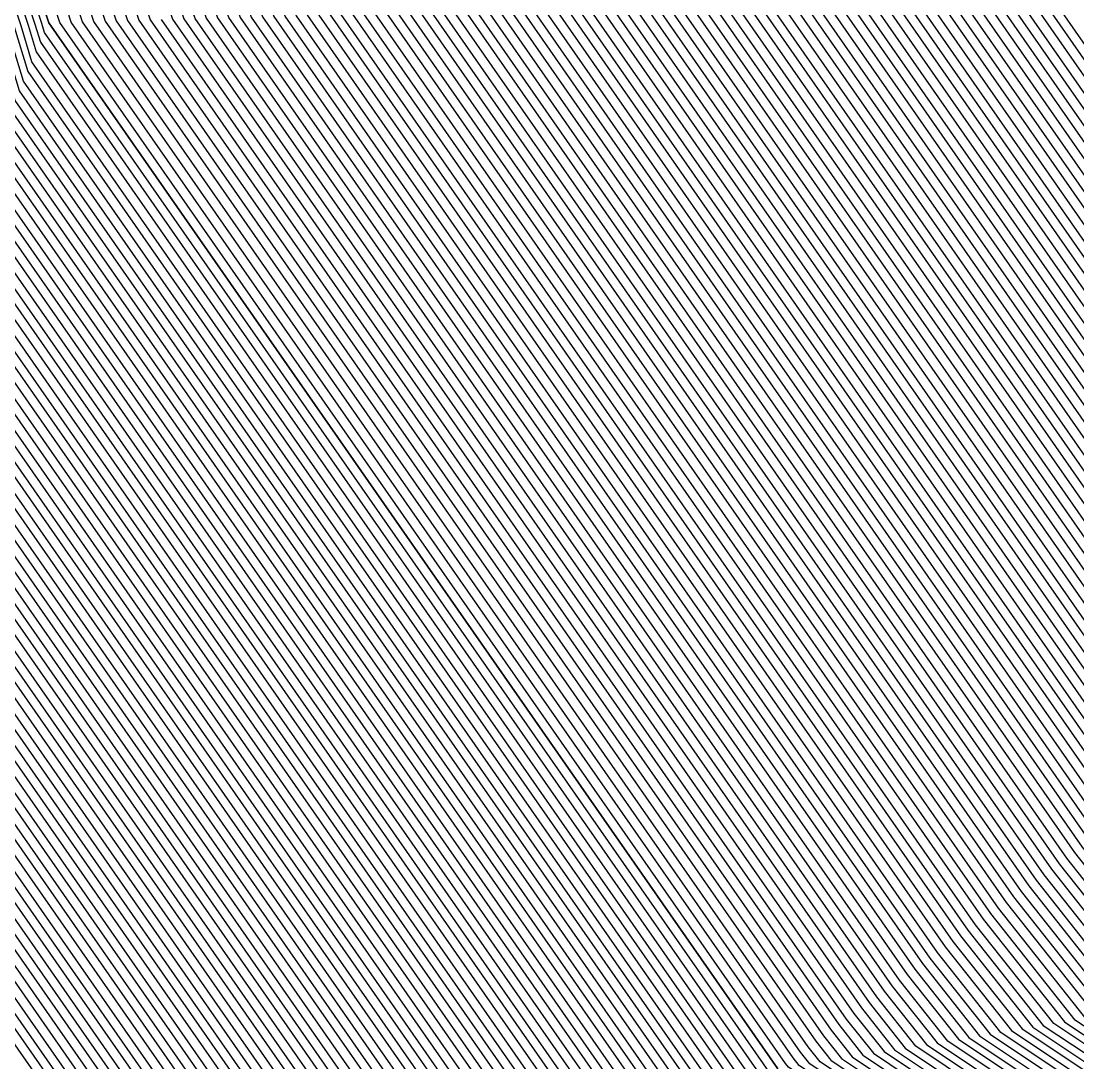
# Model space of a CAD drawing. Extents: x 7084 to 11035, y 13750 to 16729.
# Drawn here: x 8715.3 to 8791.9, y 14818.9 to 14894.4 of the extents above; entities that cross this region are included whole.
import ezdxf

# ---------------------------------------------------------------- set-up
doc = ezdxf.new("R2010")
doc.units = 0
doc.layers.add('Default', color=7, linetype='Continuous')

msp = doc.modelspace()

# ---------------------------------------------------------------- linework, layer by layer
at = {"layer": 'Default'}
for points in [[(9649.216, 15351.313), (9538.354, 15451.088), (9281.157, 15428.916), (9276.493, 15431.811), (9083.594, 15414.073), (9080.699, 15414.073), (8936.58, 15402.987), (8934.007, 15401.7), (8796.998, 15316.07), (8794.103, 15313.255), (8780.341, 15274.721), (8771.472, 15248.114), (8758.168, 15177.163), (8749.299, 15150.557), (8748.254, 15146.777), (8719.43, 15086.912), (8695.041, 15031.482), (8695.041, 14980.486), (8697.292, 14976.545), (8696.408, 14974.293), (8723.014, 14894.473), (8774.011, 14821.305), (8775.538, 14819.375)], [(9546.201, 15317.538), (9569.361, 15198.428), (9518.078, 15085.936), (9532.875, 15020.315), (9496.48, 14945.872), (9463.394, 14904.514), (9400.531, 14853.231), (9317.816, 14831.725), (9303.662, 14815.642), (9263.959, 14817.296), (9201.096, 14843.765), (9184.369, 14858.561), (9119.851, 14860.216), (9072.887, 14840.272), (8995.135, 14795.606), (8968.758, 14777.593), (8892.661, 14772.63), (8813.254, 14825.567), (8801.031, 14841.007), (8762.982, 14895.599), (8743.13, 14955.154), (8750.207, 14973.168)], [(8767.06, 14895.714), (8803.788, 14843.018), (8817.103, 14826.199), (8893.752, 14775.1), (8967.207, 14779.89), (8995.939, 14799.512), (9070.992, 14842.627), (9122.149, 14864.351), (9184.426, 14862.755), (9202.646, 14846.637), (9263.327, 14821.087), (9301.652, 14819.49), (9317.069, 14837.01), (9396.912, 14857.769), (9457.592, 14907.271), (9489.53, 14947.193), (9524.66, 15019.051), (9508.543, 15090.531), (9558.045, 15199.117), (9535.689, 15314.091)], [(8778.479, 14896.036), (8811.508, 14848.647), (8827.879, 14827.968), (8896.808, 14782.016), (8962.865, 14786.324), (8998.191, 14810.449), (9065.684, 14849.222), (9128.582, 14875.932), (9184.587, 14874.496), (9206.989, 14854.678), (9261.558, 14831.702), (9296.022, 14830.266), (9314.978, 14851.806), (9386.779, 14870.475), (9441.348, 14914.991), (9470.069, 14950.892), (9501.661, 15015.513), (9481.844, 15103.398), (9526.361, 15201.047), (9506.256, 15304.441)], [(8878.927, 14744.277), (8770.216, 14816.751), (8768.181, 14816.751), (8716.09, 14891.49), (8715.303, 14894.083), (8688.125, 14975.616), (8687.961, 14976.437), (8687.961, 15028.528), (8687.731, 15030.694), (8712.644, 15087.314), (8712.775, 15088.955), (8742.218, 15150.105), (8751.277, 15177.283), (8764.866, 15249.757)], [(8766.359, 15250.102), (8752.672, 15177.103), (8743.547, 15149.728), (8713.891, 15088.135), (8713.825, 15087.314), (8688.732, 15030.284), (8688.847, 15029.2), (8688.847, 14976.732), (8688.929, 14976.322), (8716.304, 14894.198), (8716.698, 14892.901), (8769.166, 14817.621), (8770.183, 14817.621), (8879.682, 14744.621)], [(8880.06, 14744.794), (8770.167, 14818.056), (8769.658, 14818.056), (8717.001, 14893.607), (8716.804, 14894.255), (8689.331, 14976.675), (8689.29, 14976.88), (8689.29, 15029.537), (8689.233, 15030.078), (8714.416, 15087.314), (8714.449, 15087.725), (8744.212, 15149.539), (8753.37, 15177.012), (8767.106, 15250.274)], [(8880.655, 14745.46), (8770.92, 14818.617), (8770.702, 14818.893), (8718.12, 14894.336), (8690.687, 14976.637), (8690.813, 14976.959), (8690.491, 14977.522), (8690.491, 15030.103), (8715.639, 15087.257), (8745.359, 15148.983), (8745.508, 15149.523), (8754.653, 15176.957), (8768.37, 15250.113)], [(8761.132, 15248.896), (8747.79, 15177.735), (8738.894, 15151.049), (8709.985, 15091.007), (8709.69, 15087.314), (8685.228, 15031.72), (8685.745, 15026.845), (8685.745, 14975.698), (8686.114, 14973.852), (8712.8, 14893.796), (8714.572, 14887.961), (8765.719, 14814.576), (8770.298, 14814.576), (8877.04, 14743.415)], [(8877.417, 14743.588), (8770.282, 14815.011), (8766.212, 14815.011), (8714.876, 14888.667), (8713.3, 14893.853), (8686.516, 14974.205), (8686.188, 14975.846), (8686.188, 15027.182), (8685.729, 15031.514), (8710.281, 15087.314), (8710.543, 15090.597), (8739.559, 15150.86), (8748.487, 15177.644), (8761.879, 15249.068)], [(8877.795, 14743.76), (8770.265, 14815.446), (8766.704, 14815.446), (8715.179, 14889.373), (8713.801, 14893.911), (8686.918, 14974.558), (8686.631, 14975.994), (8686.631, 15027.518), (8686.229, 15031.309), (8710.871, 15087.314), (8711.101, 15090.186), (8740.224, 15150.672), (8749.185, 15177.554), (8762.626, 15249.24)], [(8878.172, 14743.932), (8770.249, 14815.881), (8767.196, 14815.881), (8715.483, 14890.078), (8714.301, 14893.968), (8687.321, 14974.91), (8687.074, 14976.141), (8687.074, 15027.855), (8686.73, 15031.104), (8711.462, 15087.314), (8711.659, 15089.776), (8740.888, 15150.483), (8749.882, 15177.464), (8763.372, 15249.413)], [(8764.119, 15249.585), (8750.58, 15177.374), (8741.553, 15150.294), (8712.217, 15089.366), (8712.053, 15087.314), (8687.23, 15030.899), (8687.518, 15028.191), (8687.518, 14976.289), (8687.723, 14975.263), (8714.802, 14894.025), (8715.787, 14890.784), (8767.689, 14816.316), (8770.233, 14816.316), (8878.55, 14744.104), (8881.668, 14744.022), (8985.472, 14750.792), (8989.616, 14750.095), (9095.677, 14811.023), (9183.684, 14808.767), (9269.436, 14772.661), (9323.594, 14770.404)], [(8881.092, 14746.448), (8772.46, 14818.87), (8771.805, 14819.697), (8719.752, 14894.382), (8692.594, 14975.856), (8692.973, 14976.821), (8692.008, 14978.51), (8692.008, 15030.563), (8716.903, 15087.142), (8746.324, 15148.248), (8746.772, 15149.867), (8755.825, 15177.026), (8769.404, 15249.447)], [(8881.31, 14746.942), (8773.229, 14818.996), (8772.356, 14820.099), (8720.567, 14894.405), (8693.547, 14975.465), (8694.053, 14976.752), (8692.766, 14979.004), (8692.766, 15030.792), (8717.535, 15087.085), (8746.806, 15147.88), (8747.404, 15150.04), (8756.411, 15177.06), (8769.921, 15249.114)], [(8758.145, 15248.206), (8745, 15178.096), (8736.236, 15151.804), (8707.753, 15092.648), (8707.326, 15087.314), (8683.226, 15032.54), (8683.973, 15025.5), (8683.973, 14975.107), (8684.506, 14972.441), (8710.798, 14893.566), (8713.358, 14885.138), (8763.75, 14812.837), (8770.364, 14812.837), (8875.53, 14742.726), (8883.637, 14742.513), (8984.422, 14749.086), (8995.196, 14747.272), (9098.171, 14806.428), (9183.619, 14804.237), (9266.875, 14769.182), (9319.458, 14766.991)], [(8875.907, 14742.898), (8770.347, 14813.272), (8764.242, 14813.272), (8713.661, 14885.844), (8711.298, 14893.623), (8684.908, 14972.793), (8684.416, 14975.255), (8684.416, 15025.836), (8683.726, 15032.335), (8707.917, 15087.314), (8708.311, 15092.238), (8736.9, 15151.615), (8745.697, 15178.005), (8758.892, 15248.379)], [(8759.639, 15248.551), (8746.395, 15177.915), (8737.565, 15151.427), (8708.869, 15091.828), (8708.508, 15087.314), (8684.227, 15032.13), (8684.859, 15026.172), (8684.859, 14975.403), (8685.31, 14973.146), (8711.799, 14893.681), (8713.965, 14886.55), (8764.735, 14813.707), (8770.331, 14813.707), (8876.285, 14743.071)], [(8760.385, 15248.723), (8747.092, 15177.825), (8738.23, 15151.238), (8709.427, 15091.417), (8709.099, 15087.314), (8684.728, 15031.925), (8685.302, 15026.509), (8685.302, 14975.551), (8685.712, 14973.499), (8712.299, 14893.738), (8714.269, 14887.256), (8765.227, 14814.141), (8770.315, 14814.141), (8876.662, 14743.243), (8882.899, 14743.079)], [(8770.438, 15248.781), (8756.996, 15177.095), (8748.036, 15150.212), (8747.289, 15147.512), (8718.166, 15087.027), (8693.524, 15031.022), (8693.524, 14979.498), (8695.133, 14976.683), (8694.501, 14975.075), (8721.383, 14894.427), (8772.908, 14820.501), (8773.999, 14819.122), (8881.528, 14747.436), (8984.578, 14754.157), (8986.933, 14755.765), (9092.222, 14816.25), (9096.415, 14818.031), (9183.783, 14815.791), (9185.276, 14814.47), (9270.404, 14778.627), (9324.169, 14776.386), (9325.432, 14777.822)], [(8770.955, 15248.448), (8757.582, 15177.129), (8748.668, 15150.384), (8747.771, 15147.145), (8718.798, 15086.97), (8694.282, 15031.252), (8694.282, 14979.992), (8696.212, 14976.614), (8695.454, 14974.684), (8722.199, 14894.45), (8773.459, 14820.903), (8774.769, 14819.249), (8881.747, 14747.93), (8984.267, 14754.616), (8987.094, 14756.546)], [(8874.02, 14742.037), (8770.429, 14811.097), (8761.781, 14811.097), (8712.143, 14882.316), (8708.795, 14893.336), (8682.898, 14971.029), (8682.2, 14974.517), (8682.2, 15024.154), (8681.224, 15033.361), (8704.963, 15087.314), (8705.521, 15094.289), (8733.577, 15152.559), (8742.21, 15178.457), (8755.158, 15247.517)], [(8874.398, 14742.209), (8770.413, 14811.532), (8762.273, 14811.532), (8712.447, 14883.021), (8709.296, 14893.394), (8683.3, 14971.382), (8682.643, 14974.664), (8682.643, 15024.49), (8681.724, 15033.156), (8705.554, 15087.314), (8706.079, 15093.879), (8734.242, 15152.37), (8742.907, 15178.366), (8755.905, 15247.689)], [(8874.775, 14742.381), (8770.397, 14811.967), (8762.765, 14811.967), (8712.751, 14883.727), (8709.796, 14893.451), (8683.702, 14971.735), (8683.086, 14974.812), (8683.086, 15024.827), (8682.225, 15032.95), (8706.145, 15087.314), (8706.637, 15093.469), (8734.906, 15152.182), (8743.605, 15178.276), (8756.652, 15247.862)], [(8757.399, 15248.034), (8744.302, 15178.186), (8735.571, 15151.993), (8707.195, 15093.058), (8706.736, 15087.314), (8682.725, 15032.745), (8683.529, 15025.163), (8683.529, 14974.96), (8684.104, 14972.088), (8710.297, 14893.508), (8713.054, 14884.433), (8763.258, 14812.402), (8770.38, 14812.402), (8875.153, 14742.554), (8883.884, 14742.324)], [(8771.989, 15247.781), (8758.754, 15177.198), (8749.931, 15150.729), (8748.736, 15146.41), (8720.062, 15086.855), (8695.799, 15031.711), (8695.799, 14980.98), (8698.372, 14976.476), (8697.361, 14973.903), (8723.83, 14894.496), (8774.562, 14821.707), (8776.308, 14819.502), (8882.183, 14748.918), (8983.647, 14755.535), (8987.415, 14758.109)], [(8751.425, 15246.655), (8738.722, 15178.908), (8730.254, 15153.503), (8702.731, 15096.341), (8702.009, 15087.314), (8678.721, 15034.387), (8679.985, 15022.472), (8679.985, 14973.778), (8680.887, 14969.265), (8706.293, 14893.049), (8710.625, 14878.787), (8759.319, 14808.923), (8770.512, 14808.923), (8872.133, 14741.175)], [(8752.171, 15246.828), (8739.42, 15178.818), (8730.918, 15153.314), (8703.289, 15095.93), (8702.6, 15087.314), (8679.221, 15034.181), (8680.428, 15022.808), (8680.428, 14973.926), (8681.289, 14969.618), (8706.793, 14893.106), (8710.929, 14879.493), (8759.811, 14809.357), (8770.495, 14809.357), (8872.51, 14741.347), (8885.607, 14741.003), (8983.371, 14747.379), (9000.776, 14744.449), (9100.666, 14801.833), (9183.553, 14799.707), (9264.315, 14765.702)], [(8872.888, 14741.52), (8770.479, 14809.792), (8760.303, 14809.792), (8711.232, 14880.199), (8707.294, 14893.164), (8681.691, 14969.971), (8680.871, 14974.073), (8680.871, 15023.145), (8679.722, 15033.976), (8703.191, 15087.314), (8703.847, 15095.52), (8731.583, 15153.125), (8740.117, 15178.727), (8752.918, 15247)], [(8873.265, 14741.692), (8770.462, 14810.227), (8760.796, 14810.227), (8711.536, 14880.904), (8707.794, 14893.221), (8682.093, 14970.323), (8681.314, 14974.221), (8681.314, 15023.481), (8680.223, 15033.771), (8703.781, 15087.314), (8704.405, 15095.11), (8732.248, 15152.936), (8740.815, 15178.637), (8753.665, 15247.172)], [(8773.539, 15246.782), (8760.512, 15177.301), (8751.827, 15151.246), (8750.184, 15145.307), (8721.957, 15086.682), (8698.074, 15032.401), (8698.074, 14982.462), (8701.612, 14976.269), (8700.222, 14972.731), (8726.277, 14894.565), (8776.216, 14822.914), (8778.617, 14819.881), (8882.838, 14750.4)], [(8748.438, 15245.966), (8735.932, 15179.269), (8727.595, 15154.258), (8700.499, 15097.982), (8699.646, 15087.314), (8676.719, 15035.207), (8678.212, 15021.126), (8678.212, 14973.187), (8679.279, 14967.853), (8704.29, 14892.819), (8709.411, 14875.964), (8757.349, 14807.183), (8770.577, 14807.183), (8870.623, 14740.486), (8886.838, 14740.059)], [(8749.184, 15246.139), (8736.63, 15179.179), (8728.26, 15154.069), (8701.057, 15097.572), (8700.237, 15087.314), (8677.219, 15035.002), (8678.655, 15021.462), (8678.655, 14973.335), (8679.681, 14968.206), (8704.791, 14892.877), (8709.714, 14876.67), (8757.842, 14807.618), (8770.561, 14807.618), (8871, 14740.658), (8886.591, 14740.248), (8982.846, 14746.525), (9003.566, 14743.038), (9101.913, 14799.535), (9183.52, 14797.443), (9263.035, 14763.963), (9313.255, 14761.87), (9339.308, 14761.46), (9443.933, 14788.662)], [(8871.378, 14740.83), (8770.544, 14808.053), (8758.334, 14808.053), (8710.018, 14877.376), (8705.291, 14892.934), (8680.083, 14968.559), (8679.098, 14973.483), (8679.098, 15021.799), (8677.72, 15034.797), (8700.827, 15087.314), (8701.615, 15097.161), (8728.924, 15153.88), (8737.327, 15179.089), (8749.931, 15246.311)], [(8871.755, 14741.003), (8770.528, 14808.488), (8758.826, 14808.488), (8710.322, 14878.081), (8705.792, 14892.991), (8680.485, 14968.912), (8679.541, 14973.63), (8679.541, 15022.135), (8678.22, 15034.592), (8701.418, 15087.314), (8702.173, 15096.751), (8729.589, 15153.691), (8738.025, 15178.998), (8750.678, 15246.483)], [(8774.056, 15246.449), (8761.098, 15177.336), (8752.459, 15151.418), (8750.666, 15144.939), (8722.589, 15086.625), (8698.832, 15032.63), (8698.832, 14982.956), (8702.692, 14976.2), (8701.175, 14972.34), (8727.093, 14894.588), (8776.768, 14823.316), (8779.387, 14820.007), (8883.056, 14750.894)], [(8869.113, 14739.796), (8770.643, 14805.443), (8755.38, 14805.443), (8708.196, 14873.142), (8702.288, 14892.589), (8677.67, 14966.442), (8676.44, 14972.596), (8676.44, 15019.78), (8674.716, 15036.028), (8697.282, 15087.314), (8698.267, 15099.623), (8724.936, 15155.013), (8733.142, 15179.63), (8745.451, 15245.277)], [(8869.49, 14739.969), (8770.626, 14805.878), (8755.872, 14805.878), (8708.5, 14873.847), (8702.789, 14892.647), (8678.073, 14966.795), (8676.883, 14972.744), (8676.883, 15020.117), (8675.217, 15035.823), (8697.873, 15087.314), (8698.825, 15099.213), (8725.601, 15154.824), (8733.84, 15179.54), (8746.198, 15245.449)], [(8746.944, 15245.622), (8734.537, 15179.45), (8726.266, 15154.635), (8699.383, 15098.802), (8698.464, 15087.314), (8675.718, 15035.617), (8677.326, 15020.453), (8677.326, 14972.892), (8678.475, 14967.148), (8703.289, 14892.704), (8708.804, 14874.553), (8756.365, 14806.313), (8770.61, 14806.313), (8869.868, 14740.141), (8887.33, 14739.682), (8982.452, 14745.885), (9005.658, 14741.979)], [(9183.504, 14796.31), (9102.537, 14798.386), (9004.961, 14742.332), (8982.584, 14746.099), (8887.084, 14739.87), (8870.245, 14740.313), (8770.594, 14806.748), (8756.857, 14806.748), (8709.107, 14875.259), (8703.79, 14892.762), (8678.877, 14967.501), (8677.769, 14973.04), (8677.769, 15020.789), (8676.218, 15035.412), (8699.055, 15087.314), (8699.941, 15098.392), (8726.93, 15154.446), (8735.235, 15179.359), (8747.691, 15245.794)], [(8775.09, 15245.782), (8762.27, 15177.405), (8753.722, 15151.763), (8751.631, 15144.204), (8723.853, 15086.51), (8700.348, 15033.09), (8700.348, 14983.943), (8704.852, 14976.063), (8703.082, 14971.559), (8728.724, 14894.634), (8777.871, 14824.12), (8780.926, 14820.26), (8883.493, 14751.882)], [(8775.607, 15245.449), (8762.855, 15177.439), (8754.354, 15151.935), (8752.114, 15143.836), (8724.485, 15086.453), (8701.106, 15033.32), (8701.106, 14984.437), (8705.931, 14975.994), (8704.036, 14971.169), (8729.54, 14894.657), (8778.422, 14824.522), (8781.696, 14820.386), (8883.711, 14752.376), (8981.476, 14758.752)], [(8883.93, 14752.87), (8782.466, 14820.513), (8778.973, 14824.924), (8730.355, 14894.68), (8704.989, 14970.778), (8707.011, 14975.925), (8701.865, 14984.931), (8701.865, 15033.55), (8725.117, 15086.395), (8752.596, 15143.469), (8754.986, 15152.108), (8763.441, 15177.474), (8776.124, 15245.116)], [(8742.464, 15244.588), (8730.352, 15179.991), (8722.277, 15155.767), (8696.035, 15101.264), (8694.919, 15087.314), (8672.714, 15036.848), (8674.667, 15018.434), (8674.667, 14972.006), (8676.062, 14965.031), (8700.286, 14892.36), (8706.982, 14870.319), (8753.411, 14803.704), (8770.708, 14803.704), (8867.603, 14739.107)], [(8867.981, 14739.279), (8770.692, 14804.139), (8753.903, 14804.139), (8707.285, 14871.024), (8700.786, 14892.417), (8676.464, 14965.384), (8675.11, 14972.153), (8675.11, 15018.771), (8673.215, 15036.643), (8695.51, 15087.314), (8696.593, 15100.854), (8722.942, 15155.579), (8731.05, 15179.901), (8743.211, 15244.76)], [(8743.957, 15244.932), (8731.747, 15179.811), (8723.607, 15155.39), (8697.151, 15100.444), (8696.101, 15087.314), (8673.715, 15036.438), (8675.553, 15019.107), (8675.553, 14972.301), (8676.866, 14965.736), (8701.287, 14892.474), (8707.589, 14871.73), (8754.395, 14804.573), (8770.676, 14804.573), (8868.358, 14739.452)], [(8776.641, 15244.783), (8764.027, 15177.508), (8755.618, 15152.28), (8753.079, 15143.101), (8725.749, 15086.338), (8702.623, 15033.779), (8702.623, 14985.425), (8708.091, 14975.856), (8705.943, 14970.387), (8731.171, 14894.703), (8779.525, 14825.326), (8783.236, 14820.639), (8884.148, 14753.364)], [(8777.158, 15244.45), (8764.613, 15177.543), (8756.25, 15152.452), (8753.561, 15142.733), (8726.38, 15086.28), (8703.381, 15034.009), (8703.381, 14985.919), (8709.171, 14975.787), (8706.896, 14969.997), (8731.987, 14894.726), (8780.076, 14825.728), (8784.005, 14820.765), (8884.366, 14753.858)], [(8810.486, 15244.576), (8804.558, 15226.792), (8795.666, 15179.369), (8789.738, 15161.585), (8779.134, 15123.249), (8759.869, 15083.236), (8743.567, 15046.187), (8743.567, 15012.101), (8766.405, 14972.134), (8757.433, 14949.295), (8775.217, 14895.944), (8809.302, 14847.039), (8824.8, 14827.463), (8895.935, 14780.04), (8964.106, 14784.486), (8997.548, 14807.324), (9067.201, 14847.337), (9126.744, 14872.623), (9184.541, 14871.141), (9205.748, 14852.381)], [(8739.477, 15243.898), (8727.562, 15180.352), (8719.619, 15156.522), (8693.803, 15102.905), (8692.556, 15087.314), (8670.712, 15037.669), (8672.895, 15017.089), (8672.895, 14971.415), (8674.454, 14963.619), (8698.284, 14892.13), (8705.767, 14867.496), (8751.441, 14801.964), (8770.774, 14801.964), (8866.093, 14738.418)], [(8740.97, 15244.243), (8728.957, 15180.172), (8720.948, 15156.145), (8694.919, 15102.085), (8693.738, 15087.314), (8671.713, 15037.259), (8673.781, 15017.761), (8673.781, 14971.71), (8675.258, 14964.325), (8699.285, 14892.245), (8706.375, 14868.907), (8752.426, 14802.834), (8770.741, 14802.834), (8866.848, 14738.762)], [(8777.675, 15244.117), (8765.199, 15177.577), (8756.882, 15152.625), (8754.044, 15142.366), (8727.012, 15086.223), (8704.139, 15034.239), (8704.139, 14986.413), (8710.251, 14975.718), (8707.85, 14969.606), (8732.802, 14894.749), (8780.628, 14826.13), (8784.775, 14820.892), (8884.584, 14754.352), (8980.235, 14760.59), (8989.184, 14766.702), (9086.914, 14822.845), (9102.849, 14829.611), (9183.944, 14827.532), (9189.619, 14822.511), (9268.635, 14789.242)], [(8778.192, 15243.783), (8765.785, 15177.611), (8757.513, 15152.797), (8754.526, 15141.998), (8727.644, 15086.165), (8704.898, 15034.469), (8704.898, 14986.907), (8711.331, 14975.649), (8708.803, 14969.216), (8733.618, 14894.772), (8781.179, 14826.532), (8785.545, 14821.018), (8884.803, 14754.846)], [(8863.828, 14737.384), (8770.873, 14799.355), (8748.487, 14799.355), (8703.946, 14863.262), (8695.28, 14891.785), (8672.041, 14961.502), (8670.236, 14970.529), (8670.236, 15015.07), (8667.709, 15038.9), (8689.011, 15087.314), (8690.455, 15105.367), (8715.631, 15157.655), (8723.377, 15180.894), (8734.997, 15242.864)], [(8864.206, 14737.556), (8770.856, 14799.789), (8748.979, 14799.789), (8704.249, 14863.967), (8695.781, 14891.843), (8672.443, 14961.855), (8670.679, 14970.676), (8670.679, 15015.406), (8668.209, 15038.695), (8689.602, 15087.314), (8691.013, 15104.957), (8716.295, 15157.466), (8724.075, 15180.804), (8735.743, 15243.037)], [(8736.49, 15243.209), (8724.772, 15180.713), (8716.96, 15157.277), (8691.571, 15104.547), (8690.193, 15087.314), (8668.71, 15038.489), (8671.122, 15015.743), (8671.122, 14970.824), (8672.845, 14962.208), (8696.281, 14891.9), (8704.553, 14864.673), (8749.472, 14800.224), (8770.84, 14800.224), (8864.583, 14737.729)], [(9445.771, 14779.866), (9347.711, 14754.37), (9304.983, 14755.043), (9257.915, 14757.004), (9183.389, 14788.383), (9106.902, 14790.345), (9014.726, 14737.392), (8980.745, 14743.112), (8890.53, 14737.228), (8864.961, 14737.901), (8770.823, 14800.659), (8749.964, 14800.659), (8704.857, 14865.379), (8696.782, 14891.958), (8673.248, 14962.561), (8671.565, 14970.972), (8671.565, 15016.079), (8669.21, 15038.284), (8690.783, 15087.314), (8692.129, 15104.136), (8717.625, 15157.089), (8725.47, 15180.623), (8737.237, 15243.381)], [(9183.967, 14829.209), (9103.768, 14831.265), (9086.156, 14823.787), (8989.506, 14768.264), (8979.615, 14761.509), (8885.021, 14755.34), (8786.314, 14821.144), (8781.731, 14826.934), (8734.434, 14894.795), (8709.757, 14968.825), (8712.411, 14975.58), (8705.656, 14987.401), (8705.656, 15034.698), (8728.276, 15086.108), (8755.009, 15141.63), (8758.145, 15152.969), (8766.371, 15177.646), (8778.709, 15243.45)], [(8779.226, 15243.117), (8766.957, 15177.68), (8758.777, 15153.142), (8755.491, 15141.263), (8728.908, 15086.051), (8706.414, 15034.928), (8706.414, 14987.895), (8713.491, 14975.511), (8710.711, 14968.434), (8735.249, 14894.818), (8782.282, 14827.337), (8787.084, 14821.271), (8885.239, 14755.834), (8979.305, 14761.969), (8989.667, 14769.045), (9085.777, 14824.258), (9104.227, 14832.093), (9183.978, 14830.048), (9190.549, 14824.235), (9268.256, 14791.516)], [(8861.941, 14736.522), (8770.955, 14797.18), (8746.025, 14797.18), (8702.428, 14859.733), (8692.778, 14891.498), (8670.031, 14959.738), (8668.02, 14969.79), (8668.02, 15013.388), (8665.206, 15039.925), (8686.057, 15087.314), (8687.665, 15107.419), (8712.307, 15158.598), (8719.89, 15181.345), (8731.263, 15242.003)], [(8862.319, 14736.695), (8770.938, 14797.615), (8746.518, 14797.615), (8702.731, 14860.439), (8693.278, 14891.555), (8670.433, 14960.091), (8668.464, 14969.938), (8668.464, 15013.724), (8665.706, 15039.72), (8686.648, 15087.314), (8688.223, 15107.008), (8712.972, 15158.41), (8720.587, 15181.255), (8732.01, 15242.175)], [(8863.074, 14737.039), (8770.905, 14798.485), (8747.502, 14798.485), (8703.338, 14861.85), (8694.279, 14891.67), (8671.237, 14960.796), (8669.35, 14970.233), (8669.35, 15014.397), (8666.707, 15039.31), (8687.829, 15087.314), (8689.339, 15106.188), (8714.301, 15158.032), (8721.982, 15181.074), (8733.503, 15242.52)], [(8734.25, 15242.692), (8722.68, 15180.984), (8714.966, 15157.844), (8689.897, 15105.777), (8688.42, 15087.314), (8667.208, 15039.105), (8669.793, 15014.734), (8669.793, 14970.381), (8671.639, 14961.149), (8694.78, 14891.728), (8703.642, 14862.556), (8747.995, 14798.92), (8770.889, 14798.92), (8863.451, 14737.212), (8891.515, 14736.473)], [(8728.276, 15241.313), (8717.1, 15181.706), (8709.649, 15159.353), (8685.433, 15109.06), (8683.694, 15087.314), (8663.204, 15040.746), (8666.248, 15012.042), (8666.248, 14969.199), (8668.423, 14958.326), (8690.775, 14891.268), (8701.213, 14856.91), (8744.056, 14795.44), (8771.02, 14795.44), (8860.431, 14735.833)], [(8729.769, 15241.658), (8718.495, 15181.526), (8710.978, 15158.976), (8686.549, 15108.239), (8684.875, 15087.314), (8664.205, 15040.336), (8667.134, 15012.715), (8667.134, 14969.495), (8669.227, 14959.032), (8691.776, 14891.383), (8701.82, 14858.322), (8745.041, 14796.31), (8770.987, 14796.31), (8861.186, 14736.178)], [(8730.516, 15241.83), (8719.192, 15181.435), (8711.643, 15158.787), (8687.107, 15107.829), (8685.466, 15087.314), (8664.705, 15040.131), (8667.577, 15013.051), (8667.577, 14969.642), (8669.629, 14959.385), (8692.277, 14891.441), (8702.124, 14859.027), (8745.533, 14796.745), (8770.971, 14796.745), (8861.564, 14736.35)], [(8781.811, 15241.451), (8769.886, 15177.853), (8761.936, 15154.003), (8757.904, 15139.425), (8732.067, 15085.763), (8710.205, 15036.077), (8710.205, 14990.365), (8718.89, 14975.167), (8715.478, 14966.481), (8739.328, 14894.933), (8785.039, 14829.347), (8790.933, 14821.903), (8886.331, 14758.304)], [(8829.418, 14828.221), (8812.611, 14849.451), (8780.111, 14896.082), (8763.154, 14946.952), (8772.885, 14971.72), (8748.116, 15015.065), (8748.116, 15047.565), (8763.66, 15082.891), (8782.029, 15121.044), (8793.529, 15162.619), (8799.181, 15179.576), (8807.659, 15224.793), (8813.312, 15241.75)], [(8858.921, 14735.144), (8771.086, 14793.701), (8742.086, 14793.701), (8699.999, 14854.088), (8688.773, 14891.038), (8666.814, 14956.915), (8664.475, 14968.608), (8664.475, 15010.696), (8661.201, 15041.567), (8681.33, 15087.314), (8683.201, 15110.701), (8706.99, 15160.108), (8714.31, 15182.067), (8725.289, 15240.624)], [(8726.036, 15240.797), (8715.007, 15181.977), (8707.655, 15159.92), (8683.759, 15110.291), (8681.921, 15087.314), (8661.702, 15041.362), (8664.919, 15011.033), (8664.919, 14968.756), (8667.216, 14957.268), (8689.274, 14891.096), (8700.302, 14854.793), (8742.579, 14794.136), (8771.07, 14794.136), (8859.299, 14735.316)], [(8726.783, 15240.969), (8715.705, 15181.887), (8708.319, 15159.731), (8684.317, 15109.88), (8682.512, 15087.314), (8662.202, 15041.156), (8665.362, 15011.369), (8665.362, 14968.904), (8667.618, 14957.621), (8689.774, 14891.153), (8700.606, 14855.499), (8743.071, 14794.571), (8771.053, 14794.571), (8859.676, 14735.488)], [(8860.054, 14735.661), (8771.037, 14795.005), (8743.564, 14795.005), (8700.909, 14856.205), (8690.275, 14891.211), (8668.02, 14957.974), (8665.805, 14969.052), (8665.805, 15011.706), (8662.703, 15040.951), (8683.103, 15087.314), (8684.875, 15109.47), (8708.984, 15159.542), (8716.402, 15181.796), (8727.529, 15241.141)], [(8886.549, 14758.798), (8791.702, 14822.029), (8785.591, 14829.749), (8740.143, 14894.956), (8716.432, 14966.091), (8719.97, 14975.098), (8710.963, 14990.859), (8710.963, 15036.307), (8732.699, 15085.706), (8758.387, 15139.057), (8762.568, 15154.176), (8770.472, 15177.887), (8782.328, 15241.118)], [(9107.444, 14837.883), (9083.123, 14827.555), (8990.793, 14774.514), (8977.133, 14765.185), (8886.767, 14759.292), (8792.472, 14822.155), (8786.142, 14830.151), (8740.959, 14894.979), (8717.385, 14965.7), (8721.05, 14975.029), (8711.722, 14991.353), (8711.722, 15036.536), (8733.331, 15085.649), (8758.869, 15138.689), (8763.2, 15154.348), (8771.058, 15177.922), (8782.845, 15240.785)], [(8721.555, 15239.763), (8710.822, 15182.519), (8703.667, 15161.052), (8680.411, 15112.752), (8678.376, 15087.314), (8658.699, 15042.592), (8662.26, 15009.014), (8662.26, 14967.87), (8664.804, 14955.151), (8686.27, 14890.751), (8698.481, 14850.559), (8739.625, 14791.526), (8771.168, 14791.526), (8857.034, 14734.282)], [(8722.302, 15239.935), (8711.52, 15182.428), (8704.331, 15160.863), (8680.969, 15112.342), (8678.967, 15087.314), (8659.199, 15042.387), (8662.703, 15009.35), (8662.703, 14968.018), (8665.206, 14955.504), (8686.771, 14890.809), (8698.784, 14851.265), (8740.117, 14791.961), (8771.152, 14791.961), (8857.411, 14734.454)], [(8857.789, 14734.627), (8771.135, 14792.396), (8740.609, 14792.396), (8699.088, 14851.97), (8687.271, 14890.866), (8665.608, 14955.857), (8663.146, 14968.165), (8663.146, 15009.687), (8659.7, 15042.182), (8679.558, 15087.314), (8681.527, 15111.932), (8704.996, 15160.675), (8712.217, 15182.338), (8723.049, 15240.107)], [(8723.796, 15240.28), (8712.915, 15182.248), (8705.661, 15160.486), (8682.085, 15111.522), (8680.149, 15087.314), (8660.2, 15041.977), (8663.589, 15010.023), (8663.589, 14968.313), (8666.01, 14956.209), (8687.772, 14890.924), (8699.391, 14852.676), (8741.102, 14792.831), (8771.119, 14792.831), (8858.166, 14734.799), (8894.961, 14733.831), (8978.382, 14739.271), (9027.281, 14731.041), (9112.515, 14780.005), (9183.241, 14778.192), (9252.154, 14749.176), (9295.678, 14747.362), (9357.164, 14746.394), (9447.839, 14769.969)], [(8858.544, 14734.971), (8771.102, 14793.266), (8741.594, 14793.266), (8699.695, 14853.382), (8688.272, 14890.981), (8666.412, 14956.562), (8664.032, 14968.461), (8664.032, 15010.36), (8660.701, 15041.772), (8680.739, 15087.314), (8682.643, 15111.111), (8706.325, 15160.297), (8713.612, 15182.158), (8724.542, 15240.452)], [(8783.362, 15240.452), (8771.644, 15177.956), (8763.832, 15154.52), (8759.352, 15138.322), (8733.963, 15085.591), (8712.48, 15036.766), (8712.48, 14991.847), (8722.13, 14974.96), (8718.339, 14965.31), (8741.775, 14895.002), (8786.693, 14830.553), (8793.242, 14822.282)], [(8783.879, 15240.119), (8772.23, 15177.991), (8764.464, 15154.693), (8759.834, 15137.954), (8734.594, 15085.534), (8713.238, 15036.996), (8713.238, 14992.341), (8723.21, 14974.891), (8719.292, 14964.919), (8742.59, 14895.025), (8787.245, 14830.955), (8794.011, 14822.408)], [(8784.396, 15239.786), (8772.816, 15178.025), (8765.096, 15154.865), (8760.317, 15137.587), (8735.226, 15085.476), (8713.996, 15037.226), (8713.996, 14992.835), (8724.29, 14974.822), (8720.246, 14964.528), (8743.406, 14895.048), (8787.796, 14831.357), (8794.781, 14822.534)], [(8814.725, 15240.337), (8809.21, 15223.794), (8800.939, 15179.679), (8795.424, 15163.136), (8783.477, 15119.941), (8765.555, 15082.719), (8750.391, 15048.254), (8750.391, 15016.547), (8776.124, 14971.513), (8766.015, 14945.78), (8782.558, 14896.151), (8814.265, 14850.658), (8831.727, 14828.6), (8897.899, 14784.486), (8961.314, 14788.621), (8998.995, 14814.355), (9063.789, 14851.577), (9130.88, 14880.067), (9184.644, 14878.689), (9208.54, 14857.55), (9260.926, 14835.493)], [(8815.196, 15239.866), (8809.727, 15223.461), (8801.525, 15179.714), (8796.056, 15163.309), (8783.959, 15119.573), (8766.187, 15082.662), (8751.149, 15048.484), (8751.149, 15017.041), (8777.204, 14971.444), (8766.968, 14945.389), (8783.373, 14896.174), (8814.817, 14851.06), (8832.497, 14828.727), (8898.117, 14784.979), (8961.004, 14789.081)], [(8855.524, 14733.593), (8771.234, 14789.787), (8737.655, 14789.787), (8697.266, 14847.736), (8684.268, 14890.522), (8663.195, 14953.739), (8660.487, 14967.279), (8660.487, 15007.668), (8656.696, 15043.413), (8676.013, 15087.314), (8678.179, 15114.394), (8701.008, 15161.807), (8708.032, 15182.88), (8718.568, 15239.073)], [(8855.902, 14733.765), (8771.217, 14790.221), (8738.148, 14790.221), (8697.57, 14848.442), (8684.769, 14890.579), (8663.597, 14954.092), (8660.931, 14967.427), (8660.931, 15008.005), (8657.197, 15043.208), (8676.604, 15087.314), (8678.737, 15113.983), (8701.673, 15161.618), (8708.73, 15182.789), (8719.315, 15239.246)], [(8720.809, 15239.59), (8710.125, 15182.609), (8703.002, 15161.241), (8679.853, 15113.163), (8677.785, 15087.314), (8658.198, 15042.798), (8661.817, 15008.678), (8661.817, 14967.722), (8664.402, 14954.798), (8685.77, 14890.694), (8698.177, 14849.853), (8739.132, 14791.091), (8771.184, 14791.091), (8856.657, 14734.11), (8895.946, 14733.076), (8977.857, 14738.418), (9030.071, 14729.629), (9113.762, 14777.707), (9183.208, 14775.927), (9250.874, 14747.436)], [(8784.913, 15239.452), (8773.402, 15178.06), (8765.727, 15155.037), (8760.799, 15137.219), (8735.858, 15085.419), (8714.754, 15037.456), (8714.754, 14993.329), (8725.369, 14974.753), (8721.199, 14964.138), (8744.222, 14895.071), (8788.348, 14831.759), (8795.551, 14822.661)], [(9184.116, 14840.111), (9109.741, 14842.018), (9081.228, 14829.91), (8991.597, 14778.42), (8975.582, 14767.483), (8887.858, 14761.762), (8796.321, 14822.787), (8788.899, 14832.162), (8745.037, 14895.094), (8722.153, 14963.747), (8726.449, 14974.684), (8715.513, 14993.823), (8715.513, 15037.685), (8736.49, 15085.361), (8761.282, 15136.851), (8766.359, 15155.209), (8773.988, 15178.094), (8785.43, 15239.119)], [(8717.075, 15238.729), (8706.637, 15183.06), (8699.679, 15162.184), (8677.063, 15115.214), (8674.831, 15087.314), (8655.695, 15043.823), (8659.601, 15006.995), (8659.601, 14966.984), (8662.391, 14953.034), (8683.267, 14890.407), (8696.659, 14846.325), (8736.671, 14788.917), (8771.266, 14788.917), (8854.769, 14733.248), (8897.177, 14732.132), (8977.201, 14737.351), (9033.558, 14727.865), (9115.321, 14774.835), (9183.167, 14773.096), (9249.274, 14745.262), (9291.025, 14743.522)], [(8717.822, 15238.901), (8707.335, 15182.97), (8700.343, 15161.996), (8677.621, 15114.804), (8675.422, 15087.314), (8656.196, 15043.618), (8660.044, 15007.332), (8660.044, 14967.131), (8662.793, 14953.387), (8683.767, 14890.464), (8696.962, 14847.03), (8737.163, 14789.352), (8771.25, 14789.352), (8855.147, 14733.42), (8896.931, 14732.321), (8977.332, 14737.565), (9032.861, 14728.218)], [(8797.09, 14822.914), (8789.451, 14832.564), (8745.853, 14895.117), (8723.106, 14963.357), (8727.529, 14974.615), (8716.271, 14994.317), (8716.271, 15037.915), (8737.122, 15085.304), (8761.764, 15136.484), (8766.991, 15155.382), (8774.573, 15178.128), (8785.947, 15238.786)], [(8816.138, 15238.924), (8810.761, 15222.795), (8802.697, 15179.783), (8797.32, 15163.653), (8784.924, 15118.838), (8767.451, 15082.547), (8752.665, 15048.944), (8752.665, 15018.029), (8779.364, 14971.306), (8768.875, 14944.608), (8785.005, 14896.22), (8815.919, 14851.864), (8834.036, 14828.979), (8898.554, 14785.967), (8960.383, 14790), (8999.478, 14816.698), (9062.651, 14852.99), (9132.258, 14882.549), (9184.679, 14881.205)], [(8786.981, 15238.12), (8775.745, 15178.197), (8768.255, 15155.726), (8762.729, 15135.748), (8738.386, 15085.189), (8717.787, 15038.375), (8717.787, 14995.305), (8729.689, 14974.477), (8725.013, 14962.575), (8747.484, 14895.163), (8790.554, 14833.368), (8798.63, 14823.166), (8888.513, 14763.244), (8974.652, 14768.862)], [(8799.399, 14823.293), (8791.105, 14833.77), (8748.3, 14895.186), (8725.967, 14962.185), (8730.769, 14974.408), (8718.545, 14995.799), (8718.545, 15038.604), (8739.017, 15085.132), (8763.212, 15135.381), (8768.887, 15155.899), (8776.331, 15178.232), (8787.498, 15237.787)], [(8788.532, 15237.12), (8777.503, 15178.301), (8770.15, 15156.243), (8764.177, 15134.646), (8740.281, 15085.017), (8720.062, 15039.064), (8720.062, 14996.787), (8732.929, 14974.27), (8727.874, 14961.404), (8749.931, 14895.232), (8792.208, 14834.574), (8800.939, 14823.545), (8889.168, 14764.726), (8973.721, 14770.24), (8992.562, 14783.107)], [(8818.022, 15237.04), (8812.829, 15221.462), (8805.04, 15179.921), (8799.847, 15164.343), (8786.854, 15117.367), (8769.978, 15082.317), (8755.698, 15049.863), (8755.698, 15020.005), (8783.684, 14971.031), (8772.689, 14943.046), (8788.267, 14896.312), (8818.125, 14853.472), (8837.115, 14829.485), (8899.427, 14787.943), (8959.143, 14791.838), (9000.121, 14819.823), (9061.135, 14854.874), (9134.096, 14885.857), (9184.725, 14884.559), (9210.711, 14861.571), (9260.041, 14840.801), (9291.197, 14839.502), (9313.186, 14864.489)], [(8789.565, 15236.454), (8778.675, 15178.37), (8771.414, 15156.588), (8765.142, 15133.91), (8741.545, 15084.902), (8721.578, 15039.523), (8721.578, 14997.775), (8735.088, 14974.133), (8729.781, 14960.622), (8751.563, 14895.278), (8793.311, 14835.378), (8802.478, 14823.798), (8889.605, 14765.714), (8973.101, 14771.159), (8992.884, 14784.669), (9078.195, 14833.678), (9113.418, 14848.636), (9184.208, 14846.82), (9196.753, 14835.723), (9265.728, 14806.681)], [(8790.082, 15236.121), (8779.261, 15178.404), (8772.046, 15156.76), (8765.624, 15133.543), (8742.177, 15084.844), (8722.337, 15039.753), (8722.337, 14998.269), (8736.168, 14974.064), (8730.734, 14960.232), (8752.378, 14895.301), (8793.862, 14835.78), (8803.248, 14823.925), (8889.823, 14766.208), (8972.791, 14771.619)], [(8790.599, 15235.788), (8779.847, 15178.439), (8772.678, 15156.933), (8766.107, 15133.175), (8742.809, 15084.787), (8723.095, 15039.983), (8723.095, 14998.763), (8737.248, 14973.995), (8731.688, 14959.841), (8753.194, 14895.324), (8794.414, 14836.182), (8804.018, 14824.051), (8890.041, 14766.702), (8972.481, 14772.078), (8993.205, 14786.232), (9077.437, 14834.62), (9114.337, 14850.29), (9184.231, 14848.498), (9197.373, 14836.872)], [(8791.116, 15235.455), (8780.432, 15178.473), (8773.31, 15157.105), (8766.589, 15132.808), (8743.44, 15084.729), (8723.853, 15040.213), (8723.853, 14999.257), (8738.328, 14973.926), (8732.641, 14959.451), (8754.01, 14895.347), (8794.965, 14836.584), (8804.787, 14824.177), (8890.259, 14767.196), (8972.17, 14772.538), (8993.366, 14787.013), (9077.058, 14835.091), (9114.796, 14851.117), (9184.242, 14849.336), (9197.684, 14837.446), (9265.349, 14808.955), (9308.085, 14807.175), (9319.458, 14820.099), (9408.492, 14843.248)], [(8792.15, 15234.788), (8781.604, 15178.542), (8774.573, 15157.45), (8767.554, 15132.072), (8744.704, 15084.615), (8725.369, 15040.672), (8725.369, 15000.245), (8740.488, 14973.788), (8734.549, 14958.669), (8755.641, 14895.392), (8796.068, 14837.389)], [(9116.175, 14853.599), (9075.92, 14836.504), (8993.849, 14789.357), (8971.24, 14773.916), (8890.914, 14768.678), (8807.097, 14824.556), (8796.619, 14837.791), (8756.457, 14895.415), (8735.502, 14958.279), (8741.568, 14973.719), (8726.128, 15000.739), (8726.128, 15040.902), (8745.336, 15084.557), (8768.037, 15131.705), (8775.205, 15157.622), (8782.19, 15178.576), (8792.667, 15234.455)], [(8793.701, 15233.789), (8783.362, 15178.645), (8776.469, 15157.967), (8769.002, 15130.969), (8746.6, 15084.442), (8727.644, 15041.362), (8727.644, 15001.727), (8743.728, 14973.581), (8737.409, 14957.498), (8758.088, 14895.461), (8797.722, 14838.595)], [(8794.218, 15233.456), (8783.948, 15178.68), (8777.101, 15158.139), (8769.484, 15130.602), (8747.232, 15084.385), (8728.402, 15041.591), (8728.402, 15002.221), (8744.807, 14973.512), (8738.363, 14957.107), (8758.904, 14895.484), (8798.274, 14838.997), (8809.406, 14824.935), (8891.569, 14770.16), (8970.309, 14775.295), (8994.331, 14791.7), (9074.783, 14837.917), (9117.553, 14856.08), (9184.311, 14854.368), (9199.545, 14840.893), (9264.591, 14813.505), (9305.673, 14811.793), (9318.562, 14826.44), (9404.149, 14848.693)], [(8794.735, 15233.122), (8784.534, 15178.714), (8777.733, 15158.311), (8769.967, 15130.234), (8747.863, 15084.327), (8729.161, 15041.821), (8729.161, 15002.715), (8745.887, 14973.443), (8739.316, 14956.716), (8759.719, 14895.507), (8798.825, 14839.399), (8810.175, 14825.062), (8891.787, 14770.654), (8969.999, 14775.755), (8994.492, 14792.481)], [(8799.928, 14840.203), (8761.351, 14895.553), (8741.223, 14955.935), (8748.047, 14973.305), (8730.677, 15003.703), (8730.677, 15042.281), (8749.127, 15084.212), (8770.932, 15129.499), (8778.996, 15158.656), (8785.705, 15178.783), (8795.769, 15232.456)], [(8796.286, 15232.123), (8786.291, 15178.818), (8779.628, 15158.828), (8771.414, 15129.131), (8749.759, 15084.155), (8731.435, 15042.51), (8731.435, 15004.197), (8749.127, 14973.237), (8742.177, 14955.545), (8762.166, 14895.576), (8800.479, 14840.605), (8812.484, 14825.441), (8892.442, 14772.136), (8969.069, 14777.133)], [(8797.837, 15231.123), (8788.049, 15178.921), (8781.524, 15159.345), (8772.862, 15128.028), (8751.654, 15083.983), (8733.71, 15043.2), (8733.71, 15005.679), (8752.367, 14973.03), (8745.037, 14954.373), (8764.613, 14895.645), (8802.134, 14841.812)], [(8798.354, 15230.79), (8788.635, 15178.956), (8782.156, 15159.518), (8773.344, 15127.661), (8752.286, 15083.925), (8734.468, 15043.429), (8734.468, 15006.173), (8753.447, 14972.961), (8745.991, 14953.982), (8765.429, 14895.668), (8802.685, 14842.214), (8815.563, 14825.946), (8893.315, 14774.112), (8967.828, 14778.971), (8995.618, 14797.95), (9071.75, 14841.685), (9121.23, 14862.697), (9184.403, 14861.077), (9202.026, 14845.488)], [(8798.871, 15230.457), (8789.221, 15178.99), (8782.787, 15159.69), (8773.827, 15127.293), (8752.918, 15083.868), (8735.226, 15043.659), (8735.226, 15006.667), (8754.526, 14972.892), (8746.944, 14953.592), (8766.244, 14895.691), (8803.236, 14842.616), (8816.333, 14826.073), (8893.534, 14774.606), (8967.518, 14779.431), (8995.779, 14798.731), (9071.371, 14842.156), (9121.689, 14863.524), (9184.415, 14861.916), (9202.336, 14846.062), (9263.453, 14820.329), (9302.054, 14818.72), (9317.218, 14835.953)], [(8799.905, 15229.791), (8790.393, 15179.059), (8784.051, 15160.035), (8774.792, 15126.558), (8754.182, 15083.753), (8736.743, 15044.119), (8736.743, 15007.655), (8756.686, 14972.754), (8748.851, 14952.81), (8767.876, 14895.737), (8804.339, 14843.42)], [(8800.422, 15229.458), (8790.979, 15179.093), (8784.683, 15160.207), (8775.274, 15126.19), (8754.814, 15083.696), (8737.501, 15044.348), (8737.501, 15008.149), (8757.766, 14972.685), (8749.805, 14952.42), (8768.691, 14895.76), (8804.891, 14843.822), (8818.642, 14826.452), (8894.188, 14776.088), (8966.587, 14780.809), (8996.261, 14801.075), (9070.234, 14843.569), (9123.068, 14866.006), (9184.449, 14864.432), (9203.267, 14847.785), (9263.074, 14822.603)], [(8805.442, 14844.224), (8769.507, 14895.783), (8750.758, 14952.029), (8758.846, 14972.616), (8738.259, 15008.643), (8738.259, 15044.578), (8755.446, 15083.638), (8775.757, 15125.823), (8785.315, 15160.379), (8791.564, 15179.128), (8800.939, 15229.125)], [(8803.007, 15227.792), (8793.908, 15179.266), (8787.842, 15161.068), (8777.687, 15124.352), (8757.973, 15083.408), (8741.292, 15045.497), (8741.292, 15010.619), (8763.166, 14972.34), (8754.572, 14950.467), (8772.77, 14895.875), (8807.648, 14845.832), (8822.491, 14827.084), (8895.28, 14778.558), (8965.036, 14783.107), (8997.065, 14804.98), (9068.338, 14845.924), (9125.365, 14870.142), (9184.507, 14868.625), (9204.818, 14850.658), (9262.443, 14826.394)], [(8803.524, 15227.459), (8794.494, 15179.3), (8788.474, 15161.241), (8778.169, 15123.985), (8758.605, 15083.351), (8742.05, 15045.727), (8742.05, 15011.113), (8764.246, 14972.271), (8755.526, 14950.076), (8773.585, 14895.898), (8808.199, 14846.235), (8823.26, 14827.21), (8895.498, 14779.052), (8964.726, 14783.566), (8997.226, 14805.762), (9067.959, 14846.395), (9125.825, 14870.969), (9184.518, 14869.464), (9205.128, 14851.232), (9262.316, 14827.153), (9298.435, 14825.648), (9315.874, 14845.465), (9391.122, 14865.029)], [(8804.041, 15227.126), (8795.08, 15179.335), (8789.106, 15161.413), (8778.652, 15123.617), (8759.237, 15083.293), (8742.809, 15045.957), (8742.809, 15011.607), (8765.325, 14972.203), (8756.48, 14949.686), (8774.401, 14895.921), (8808.751, 14846.637), (8824.03, 14827.337), (8895.716, 14779.546), (8964.416, 14784.026), (8997.387, 14806.543), (9067.58, 14846.866), (9126.284, 14871.796), (9184.53, 14870.302), (9205.438, 14851.806), (9262.19, 14827.911), (9298.033, 14826.417)], [(8754.825, 14895.37), (8795.516, 14836.987), (8805.557, 14824.304), (8890.478, 14767.69), (8971.86, 14772.997), (8993.527, 14787.794), (9076.678, 14835.562), (9115.256, 14851.944), (9184.254, 14850.175), (9197.994, 14838.021), (9265.223, 14809.714), (9307.683, 14807.944), (9319.309, 14821.156), (9407.768, 14844.155), (9474.997, 14899), (9510.381, 14943.229), (9549.303, 15022.843), (9537.148, 15076.745), (9591.993, 15197.049)], [(8750.747, 14895.255), (8792.759, 14834.976), (8801.709, 14823.672), (8889.386, 14765.22), (8973.411, 14770.7), (8992.723, 14783.888), (9078.574, 14833.207), (9112.958, 14847.808), (9184.196, 14845.982), (9196.443, 14835.148), (9265.855, 14805.922), (9309.693, 14804.096), (9320.056, 14815.871), (9411.387, 14839.617), (9480.799, 14896.243), (9517.331, 14941.908), (9557.517, 15024.106), (9546.683, 15072.15), (9603.309, 15196.36)], [(9614.625, 15195.671), (9556.219, 15067.555), (9565.731, 15025.37), (9524.281, 14940.587), (9486.6, 14893.485), (9415.006, 14835.08), (9320.803, 14810.587), (9311.704, 14800.247), (9266.486, 14802.131), (9194.892, 14832.276), (9184.139, 14841.789), (9110.66, 14843.673), (9080.47, 14830.852), (8991.919, 14779.982), (8974.962, 14768.402), (8888.295, 14762.75), (8797.86, 14823.04), (8790.002, 14832.966), (8746.669, 14895.14), (8724.06, 14962.966), (8728.609, 14974.546)], [(8792.736, 15179.197), (8786.579, 15160.724), (8776.722, 15125.087), (8756.709, 15083.523), (8739.776, 15045.038), (8739.776, 15009.631), (8761.006, 14972.478), (8752.665, 14951.248), (8771.138, 14895.829), (8806.545, 14845.028)], [(8796.252, 15179.404), (8790.37, 15161.758), (8779.617, 15122.882), (8760.5, 15083.179), (8744.325, 15046.416), (8744.325, 15012.595), (8767.485, 14972.065), (8758.387, 14948.905), (8776.032, 14895.967), (8809.854, 14847.441)], [(8796.838, 15179.438), (8791.002, 15161.93), (8780.099, 15122.514), (8761.132, 15083.121), (8745.083, 15046.646), (8745.083, 15013.089), (8768.565, 14971.996), (8759.34, 14948.514), (8776.848, 14895.99), (8810.405, 14847.843)], [(8792.15, 15179.162), (8785.947, 15160.551), (8776.239, 15125.455), (8756.077, 15083.581), (8739.017, 15044.808), (8739.017, 15009.137), (8759.926, 14972.547), (8751.712, 14951.639), (8770.323, 14895.806), (8805.994, 14844.626)], [(8819.228, 14854.276), (8789.899, 14896.358), (8774.596, 14942.264), (8785.843, 14970.893), (8757.215, 15020.993), (8757.215, 15050.322), (8771.242, 15082.202), (8787.819, 15116.632), (8801.111, 15164.687)], [(8798.584, 15163.998), (8785.889, 15118.103), (8768.714, 15082.432), (8754.182, 15049.403), (8754.182, 15019.017), (8781.524, 14971.169), (8770.782, 14943.827), (8786.636, 14896.266), (8817.022, 14852.668)], [(8817.574, 14853.07), (8787.452, 14896.289), (8771.736, 14943.436), (8782.604, 14971.1), (8754.94, 15019.511), (8754.94, 15049.633), (8769.346, 15082.374), (8786.372, 15117.735), (8799.216, 15164.17)], [(8800.479, 15164.515), (8787.337, 15117), (8770.61, 15082.259), (8756.457, 15050.093), (8756.457, 15020.499), (8784.763, 14970.962), (8773.643, 14942.655), (8789.083, 14896.335), (8818.677, 14853.874)], [(8796.688, 15163.481), (8784.442, 15119.205), (8766.819, 15082.604), (8751.907, 15048.714), (8751.907, 15017.535), (8778.284, 14971.375), (8767.922, 14944.999), (8784.189, 14896.197), (8815.368, 14851.462)], [(8792.897, 15162.447), (8781.547, 15121.411), (8763.028, 15082.949), (8747.358, 15047.335), (8747.358, 15014.571), (8771.805, 14971.789), (8762.201, 14947.342), (8779.295, 14896.059), (8812.059, 14849.049)], [(8813.162, 14849.853), (8780.926, 14896.105), (8764.108, 14946.561), (8773.965, 14971.651), (8748.874, 15015.559), (8748.874, 15047.795), (8764.291, 15082.834), (8782.512, 15120.676), (8794.161, 15162.792)], [(8794.793, 15162.964), (8782.994, 15120.308), (8764.923, 15082.776), (8749.633, 15048.025), (8749.633, 15016.053), (8775.044, 14971.582), (8765.061, 14946.17), (8781.742, 14896.128), (8813.714, 14850.255)], [(8787.21, 15160.896), (8777.204, 15124.72), (8757.341, 15083.466), (8740.534, 15045.267), (8740.534, 15010.125), (8762.086, 14972.409), (8753.619, 14950.858), (8771.954, 14895.852), (8807.097, 14845.43)], [(8775.837, 15157.794), (8768.519, 15131.337), (8745.968, 15084.5), (8726.886, 15041.132), (8726.886, 15001.233), (8742.648, 14973.65), (8736.456, 14957.888), (8757.272, 14895.438), (8797.171, 14838.193)], [(8769.519, 15156.071), (8763.694, 15135.013), (8739.649, 15085.074), (8719.304, 15038.834), (8719.304, 14996.293), (8731.849, 14974.339), (8726.92, 14961.794), (8749.116, 14895.209), (8791.656, 14834.172), (8800.169, 14823.419)], [(9587.297, 14907.926), (9546.432, 14856.845), (9522.266, 14848.705), (9444.622, 14785.364), (9342.459, 14758.801), (9310.153, 14759.31), (9261.115, 14761.353), (9183.471, 14794.045), (9103.784, 14796.089), (9007.751, 14740.921), (8982.058, 14745.245), (8888.069, 14739.115), (8868.736, 14739.624), (8770.659, 14805.008), (8754.888, 14805.008), (8707.893, 14872.436), (8701.788, 14892.532), (8677.268, 14966.089), (8675.997, 14972.449), (8675.997, 15019.444), (8674.216, 15036.233), (8696.692, 15087.314), (8697.709, 15100.033), (8724.272, 15155.201)], [(8760.041, 15153.486), (8756.457, 15140.528), (8730.172, 15085.936), (8707.93, 15035.388), (8707.93, 14988.883), (8715.65, 14975.373), (8712.618, 14967.653), (8736.881, 14894.864), (8783.385, 14828.141), (8788.624, 14821.523), (8885.676, 14756.822), (8978.684, 14762.888), (8989.989, 14770.608), (9085.019, 14825.2), (9105.146, 14833.747), (9184.001, 14831.725), (9191.17, 14825.384), (9268.003, 14793.033), (9316.529, 14791.011), (9322.595, 14797.904), (9423.691, 14824.189), (9500.524, 14886.868), (9540.962, 14937.416), (9585.445, 15028.403)], [(8760.673, 15153.659), (8756.939, 15140.16), (8730.803, 15085.878), (8708.689, 15035.617), (8708.689, 14989.377), (8716.73, 14975.304), (8713.571, 14967.263), (8737.696, 14894.887), (8783.936, 14828.543), (8789.393, 14821.65), (8885.894, 14757.316), (8978.374, 14763.347), (8990.149, 14771.389), (9084.64, 14825.671), (9105.606, 14834.574), (9184.013, 14832.564), (9191.48, 14825.958), (9267.876, 14793.791), (9316.127, 14791.781), (9322.445, 14798.961), (9422.967, 14825.096), (9499.364, 14887.42), (9539.572, 14937.681), (9583.802, 15028.15)], [(8742.882, 15149.917), (8713.333, 15088.545), (8713.235, 15087.314), (8688.231, 15030.489), (8688.404, 15028.864), (8688.404, 14976.584), (8688.527, 14975.969), (8715.803, 14894.14), (8716.394, 14892.195), (8768.673, 14817.186), (8770.2, 14817.186), (8879.305, 14744.449), (8881.176, 14744.4), (8985.735, 14751.219), (8988.221, 14750.801), (9095.053, 14812.172), (9183.701, 14809.899), (9270.076, 14773.531), (9324.628, 14771.258), (9327.755, 14771.208), (9441.406, 14800.758), (9527.78, 14871.221), (9530.119, 14872.009), (9575.579, 14928.835)], [(9596.086, 14892.245), (9558.667, 14845.471), (9518.13, 14831.817), (9447.035, 14773.818), (9353.488, 14749.496), (9299.297, 14750.349), (9254.394, 14752.22), (9183.299, 14782.155), (9110.332, 14784.026), (9022.398, 14733.511), (8979.301, 14740.765), (8893.238, 14735.152), (8860.809, 14736.005), (8771.004, 14795.875), (8744.548, 14795.875), (8701.517, 14857.616), (8691.276, 14891.326), (8668.825, 14958.679), (8666.691, 14969.347), (8666.691, 15012.378), (8663.704, 15040.541), (8684.284, 15087.314)], [(9591.064, 14901.206), (9551.676, 14851.97), (9520.494, 14841.467), (9445.656, 14780.415), (9347.186, 14754.813), (9305.5, 14755.47), (9258.235, 14757.439), (9183.397, 14788.95), (9106.59, 14790.919), (9014.028, 14737.745), (8980.877, 14743.325), (8890.284, 14737.417), (8865.338, 14738.073), (8770.807, 14801.094), (8750.456, 14801.094), (8705.16, 14866.084), (8697.283, 14892.015), (8673.65, 14962.914), (8672.008, 14971.119), (8672.008, 15016.416), (8669.711, 15038.079), (8691.374, 15087.314)], [(9588.971, 14904.939), (9548.763, 14854.678), (9521.478, 14845.488), (9445.082, 14783.164), (9344.56, 14757.029), (9308.085, 14757.603), (9259.835, 14759.614), (9183.438, 14791.781), (9105.031, 14793.791), (9010.541, 14739.509), (8981.533, 14744.392), (8889.053, 14738.36), (8867.226, 14738.935), (8770.725, 14803.269), (8752.918, 14803.269), (8706.678, 14869.613), (8699.785, 14892.302), (8675.66, 14964.678), (8674.224, 14971.858), (8674.224, 15018.098), (8672.214, 15037.053), (8694.328, 15087.314)], [(9603.515, 15031.183), (9556.253, 14934.51), (9513.287, 14880.803), (9431.652, 14814.205), (9324.237, 14786.278), (9320.952, 14782.544), (9269.393, 14784.692), (9187.758, 14819.065), (9183.875, 14822.5), (9100.091, 14824.648), (9089.189, 14820.019), (8988.219, 14762.015), (8982.096, 14757.833), (8883.275, 14751.388), (8780.157, 14820.133), (8777.319, 14823.718), (8727.908, 14894.611), (8702.129, 14971.95), (8703.772, 14976.132), (8699.59, 14983.45), (8699.59, 15032.86), (8723.221, 15086.568)], [(8729.54, 15085.993), (8707.172, 15035.158), (8707.172, 14988.389), (8714.571, 14975.442), (8711.664, 14968.044), (8736.065, 14894.841), (8782.833, 14827.739), (8787.854, 14821.397), (8885.457, 14756.328), (8978.994, 14762.428), (8989.828, 14769.827), (9085.398, 14824.729), (9104.687, 14832.92), (9183.99, 14830.886), (9190.86, 14824.809), (9268.129, 14792.274), (9316.931, 14790.241), (9322.744, 14796.847), (9424.415, 14823.281), (9501.684, 14886.317), (9542.352, 14937.152), (9587.087, 15028.656)], [(9582.159, 15027.897), (9538.182, 14937.945), (9498.203, 14887.971), (9422.243, 14826.004), (9322.296, 14800.018), (9315.725, 14792.55), (9267.75, 14794.549), (9191.79, 14826.532), (9184.024, 14833.402), (9106.065, 14835.401), (9084.261, 14826.142), (8990.31, 14772.17), (8978.064, 14763.807), (8886.112, 14757.81), (8790.163, 14821.776), (8784.488, 14828.945), (8738.512, 14894.91), (8714.525, 14966.872), (8717.81, 14975.235), (8709.447, 14989.871), (8709.447, 15035.847), (8731.435, 15085.821)], [(8748.495, 15084.27), (8729.919, 15042.051), (8729.919, 15003.209), (8746.967, 14973.374), (8740.27, 14956.326), (8760.535, 14895.53), (8799.376, 14839.801)], [(8751.023, 15084.04), (8732.952, 15042.97), (8732.952, 15005.185), (8751.287, 14973.099), (8744.084, 14954.763), (8763.798, 14895.622), (8801.582, 14841.41)], [(8761.764, 15083.064), (8745.841, 15046.876), (8745.841, 15013.583), (8769.645, 14971.927), (8760.294, 14948.123), (8777.664, 14896.013), (8810.957, 14848.245)], [(8768.083, 15082.489), (8753.424, 15049.173), (8753.424, 15018.523), (8780.444, 14971.238), (8769.829, 14944.217), (8785.82, 14896.243), (8816.471, 14852.266)], [(9589.808, 14903.446), (9549.928, 14853.595), (9521.084, 14843.879), (9445.312, 14782.065), (9345.61, 14756.143), (9307.051, 14756.75), (9259.195, 14758.744), (9183.422, 14790.648), (9105.655, 14792.642), (9011.936, 14738.804), (8981.271, 14743.965), (8889.546, 14737.983), (8866.471, 14738.59), (8770.758, 14802.399), (8751.933, 14802.399), (8706.071, 14868.202), (8698.784, 14892.187), (8674.856, 14963.972), (8673.338, 14971.563), (8673.338, 15017.425), (8671.212, 15037.464)], [(9621.586, 15033.963), (9571.544, 14931.603), (9526.051, 14874.737), (9439.613, 14804.222), (9325.88, 14774.652), (9325.375, 14774.077), (9270.783, 14776.352), (9184.346, 14812.747), (9183.748, 14813.275), (9095.037, 14815.55), (9093.359, 14814.837), (8986.45, 14753.421), (8985.508, 14752.778), (8880.874, 14745.954), (8771.69, 14818.743), (8771.253, 14819.295), (8718.936, 14894.359), (8691.64, 14976.246), (8691.893, 14976.89), (8691.25, 14978.016)], [(8699.452, 14976.407), (8698.315, 14973.512), (8724.646, 14894.519), (8775.113, 14822.109), (8777.078, 14819.628), (8882.402, 14749.412), (8983.337, 14755.995), (8987.576, 14758.89), (9090.706, 14818.134), (9098.253, 14821.34), (9183.829, 14819.145), (9186.517, 14816.767), (9269.898, 14781.659), (9322.56, 14779.465), (9324.835, 14782.05), (9434.547, 14810.575), (9517.928, 14878.597), (9561.813, 14933.453), (9610.087, 15032.194)], [(8775.538, 14819.375), (8881.965, 14748.424), (8983.957, 14755.076), (8987.254, 14757.327), (9091.464, 14817.192), (9097.334, 14819.685), (9183.806, 14817.468), (9185.897, 14815.619), (9270.151, 14780.143), (9323.364, 14777.926), (9325.134, 14779.936), (9435.995, 14808.76), (9520.249, 14877.494), (9564.593, 14932.924), (9613.372, 15032.699)], [(8725.461, 14894.542), (8775.665, 14822.511), (8777.848, 14819.754), (8882.62, 14749.906), (8983.027, 14756.454), (8987.737, 14759.671), (9090.326, 14818.605), (9098.713, 14822.167), (9183.84, 14819.984), (9186.827, 14817.342), (9269.772, 14782.418), (9322.158, 14780.235), (9324.686, 14783.107), (9433.823, 14811.483), (9516.768, 14879.148), (9560.423, 14933.717), (9608.444, 15031.941)], [(9590.645, 14901.952), (9551.093, 14852.512), (9520.691, 14842.271), (9445.541, 14780.965), (9346.661, 14755.256), (9306.017, 14755.896), (9258.555, 14757.874), (9183.405, 14789.516), (9106.279, 14791.493), (9013.331, 14738.098), (8981.008, 14743.538), (8890.038, 14737.605), (8865.716, 14738.246), (8770.791, 14801.529), (8750.949, 14801.529), (8705.464, 14866.79), (8697.783, 14892.072), (8674.052, 14963.266), (8672.452, 14971.267), (8672.452, 15016.752)], [(9593.993, 14895.978), (9555.754, 14848.179), (9519.115, 14835.838), (9446.46, 14776.567), (9350.862, 14751.711), (9301.881, 14752.483), (9255.994, 14754.395), (9183.34, 14784.986), (9108.773, 14786.898), (9018.911, 14735.275), (8979.958, 14741.832), (8892.007, 14736.096), (8862.696, 14736.867), (8770.922, 14798.05), (8747.01, 14798.05), (8703.035, 14861.145), (8693.779, 14891.613), (8670.835, 14960.444), (8668.907, 14970.085), (8668.907, 15014.061)], [(8717.305, 14894.313), (8689.733, 14977.028), (8717.305, 14894.313)], [(8681.757, 14974.369), (8682.496, 14970.676), (8708.295, 14893.279), (8711.84, 14881.61), (8761.288, 14810.662), (8770.446, 14810.662), (8873.643, 14741.864), (8884.868, 14741.569), (8983.765, 14748.019), (8998.683, 14745.508), (9099.73, 14803.556), (9183.578, 14801.406), (9265.275, 14767.007), (9316.874, 14764.857), (9335.632, 14764.562), (9443.129, 14792.511), (9524.826, 14859.159), (9538.858, 14863.885), (9581.857, 14917.634)], [(8661.374, 14967.574), (8664, 14954.445), (8685.269, 14890.636), (8697.873, 14849.148), (8738.64, 14790.656), (8771.201, 14790.656), (8856.279, 14733.937), (8896.192, 14732.887), (8977.726, 14738.205), (9030.768, 14729.277), (9114.074, 14777.133), (9183.2, 14775.361), (9250.554, 14747.001), (9293.093, 14745.229), (9359.79, 14744.178), (9448.413, 14767.22), (9515.767, 14822.167), (9565.659, 14838.972), (9601.108, 14883.284)], [(8770.15, 14818.491), (8717.305, 14894.313), (8770.15, 14818.491)]]:
    msp.add_lwpolyline(points, dxfattribs=at)

doc.saveas('drawing.dxf')
